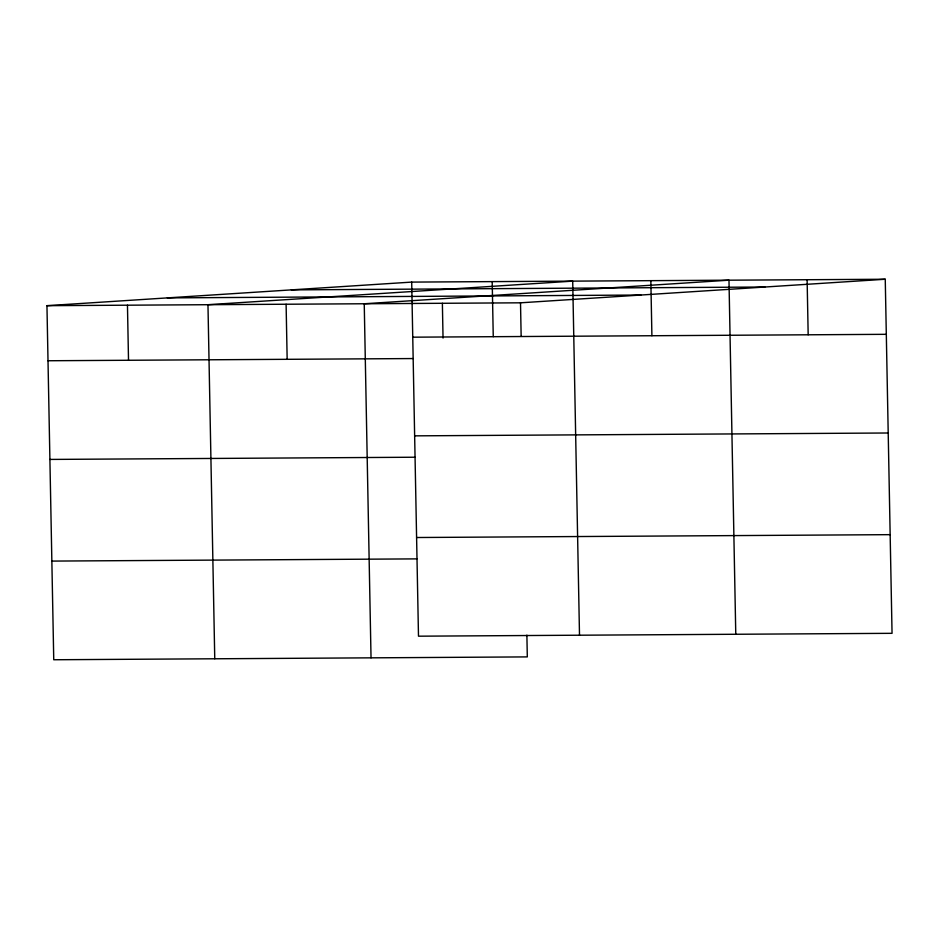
<?xml version="1.0" encoding="UTF-8"?>
<svg xmlns="http://www.w3.org/2000/svg" width="939" height="939" viewBox="0 0 939 939"><rect width="100%" height="100%" fill="white"/><g stroke="black" fill="none" stroke-linecap="round" stroke-linejoin="round"><path stroke-width="1.41" d="M526.885 635.128L527.307 656.901L53.746 659.753L46.95 305.68L411.693 282.099L885.254 279.247L892.05 633.32L418.489 636.184L411.693 282.099M46.95 305.68L520.511 302.816L885.254 279.247M291.325 289.881L764.886 287.017M167.318 297.898L640.879 295.034M412.749 337.183L886.31 334.319M48.006 360.752L413.043 358.557M414.651 435.849L888.2 432.996M49.908 459.429L414.932 457.223M416.599 537.519L890.16 534.655M51.856 561.088L416.893 558.881M807.117 279.716L808.174 334.789M735.777 634.271L728.981 280.186L364.238 303.767L371.034 657.84M650.844 280.655L651.901 335.739M579.504 635.21L572.708 281.137L207.965 304.706L214.761 658.779M520.511 302.816L521.145 336.15M492.2 281.618L493.257 336.702M442.375 303.285L443.044 338.075M286.102 304.236L287.158 359.308M127.458 305.187L128.514 360.271"/></g></svg>
